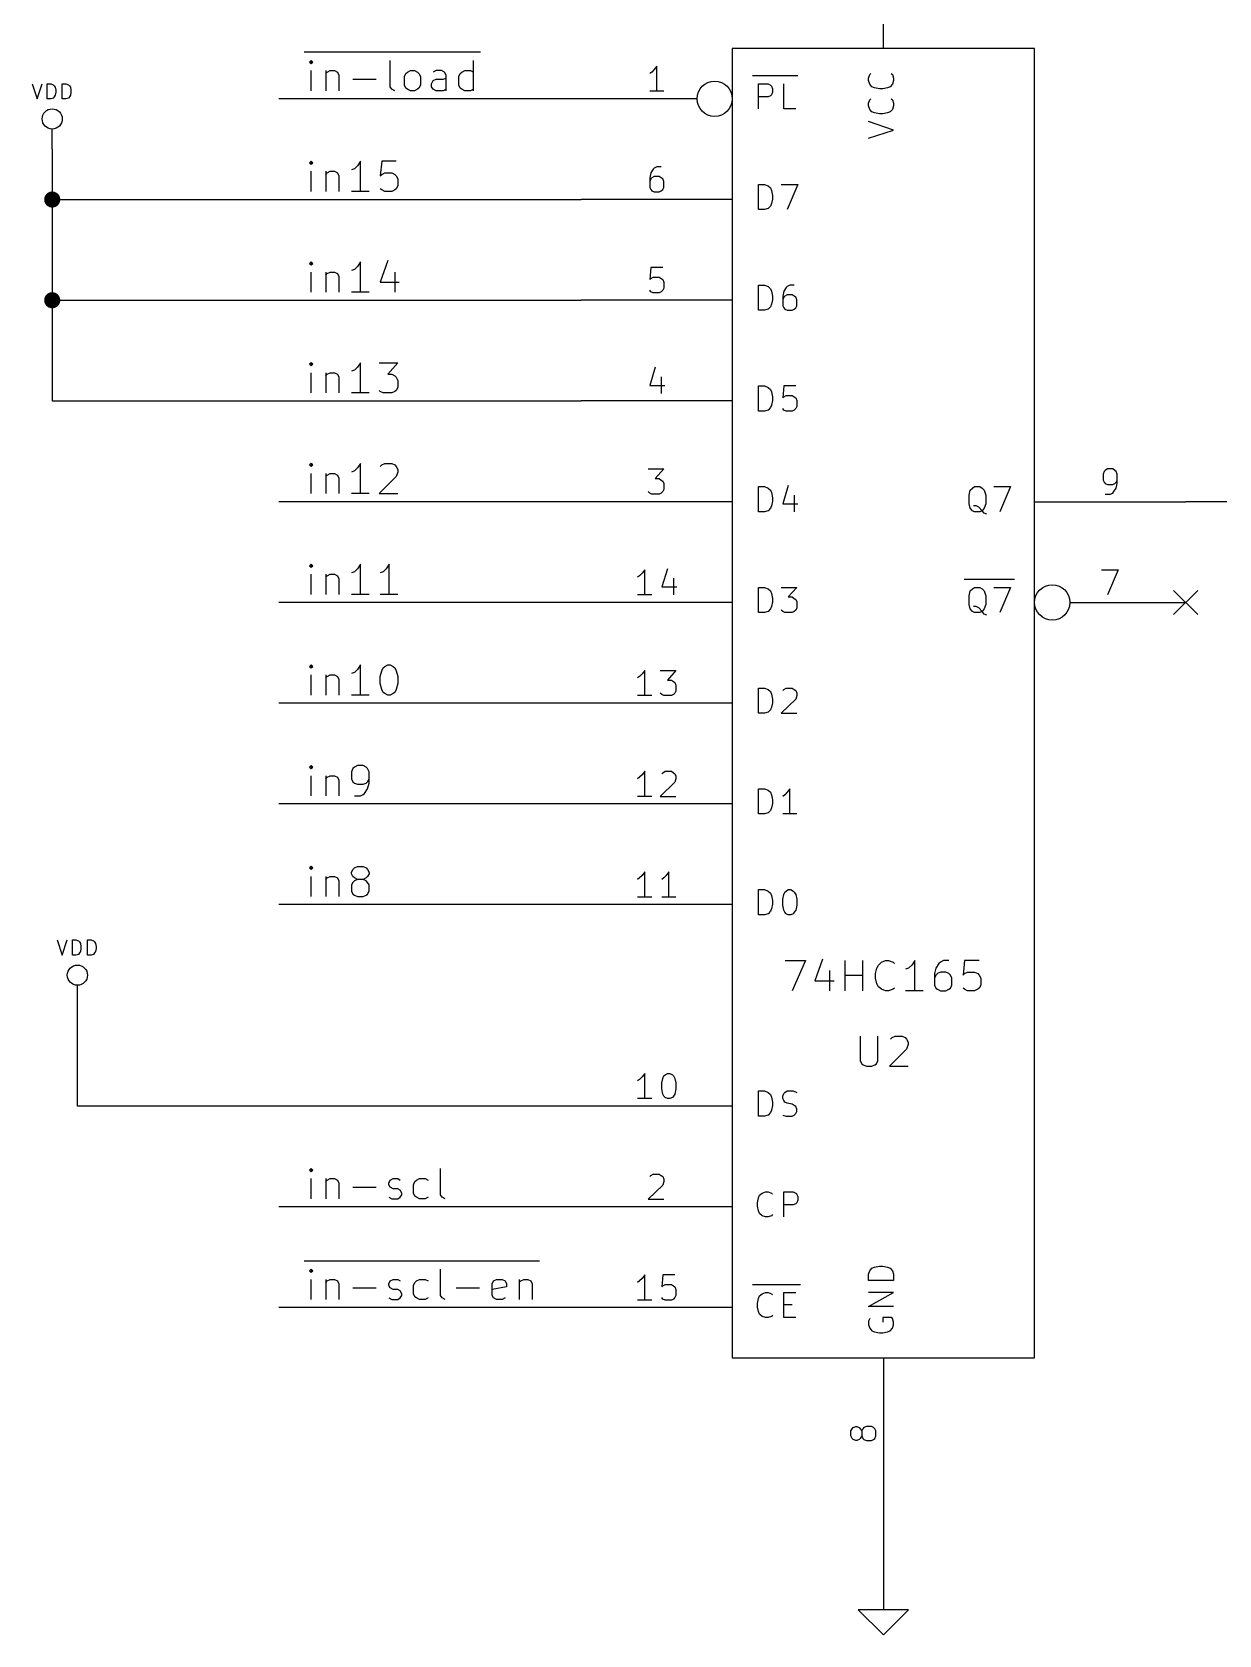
# Model space of a CAD drawing. Extents: x 4000 to 326700, y 4000 to 230000.
# Drawn here: x 161600 to 185159, y 177500 to 209325 of the extents above; entities that cross this region are included whole.
import ezdxf

# ---------------------------------------------------------------- set-up
doc = ezdxf.new("R2010")
doc.units = 0
for name, color, linetype in [('BLACK', 1, 'CONTINUOUS'), ('BLUE', 2, 'CONTINUOUS'), ('CYAN', 4, 'CONTINUOUS'), ('GREEN', 3, 'CONTINUOUS'), ('RED', 5, 'CONTINUOUS')]:
    doc.layers.add(name, color=color, linetype=linetype)

msp = doc.modelspace()

# ---------------------------------------------------------------- linework, layer by layer
at = {"layer": 'BLACK'}
for p, q in [((167000, 208930), (170500, 208930)), ((167140, 208760), (167110, 208730)), ((167110, 208730), (167140, 208700)), ((167170, 208730), (167140, 208760)), ((167140, 208760), (167140, 208700)), ((167140, 208700), (167170, 208730)), ((167140, 208160), (167140, 208560)), ((167430, 208560), (167430, 208160)), ((167430, 208500), (167460, 208530)), ((167460, 208530), (167520, 208560)), ((167520, 208560), (167600, 208560)), ((167600, 208560), (167660, 208530)), ((167660, 208530), (167690, 208470)), ((167690, 208470), (167690, 208160)), ((168710, 208240), (168710, 208760)), ((168990, 208440), (169020, 208500)), ((169020, 208500), (169050, 208530)), ((169050, 208530), (169110, 208560)), ((169110, 208560), (169190, 208560)), ((169190, 208560), (169250, 208530)), ((169250, 208530), (169280, 208500)), ((169280, 208500), (169310, 208440)), ((169620, 208560), (169560, 208530)), ((169730, 208560), (169620, 208560)), ((169790, 208530), (169730, 208560)), ((169820, 208470), (169790, 208530)), ((169820, 208160), (169820, 208470)), ((170070, 208440), (170100, 208500)), ((170100, 208500), (170130, 208530)), ((170130, 208530), (170190, 208560)), ((170190, 208560), (170300, 208560)), ((170300, 208560), (170360, 208530)), ((170360, 208160), (170360, 208760)), ((167970, 208390), (168430, 208390)), ((168740, 208190), (168710, 208240)), ((168800, 208160), (168740, 208190)), ((168990, 208270), (168990, 208440)), ((169020, 208210), (168990, 208270)), ((169050, 208190), (169020, 208210)), ((169110, 208160), (169050, 208190)), ((169190, 208160), (169110, 208160)), ((169250, 208190), (169190, 208160)), ((169280, 208210), (169250, 208190)), ((169310, 208270), (169280, 208210)), ((169310, 208440), (169310, 208270)), ((169530, 208300), (169560, 208360)), ((169530, 208240), (169530, 208300)), ((169560, 208190), (169530, 208240)), ((169560, 208360), (169620, 208390)), ((169620, 208160), (169560, 208190)), ((169620, 208390), (169760, 208390)), ((169760, 208160), (169620, 208160)), ((169760, 208390), (169820, 208410)), ((169820, 208190), (169760, 208160)), ((170070, 208270), (170070, 208440)), ((170100, 208210), (170070, 208270)), ((170130, 208190), (170100, 208210)), ((170190, 208160), (170130, 208190)), ((170300, 208160), (170190, 208160)), ((170360, 208190), (170300, 208160)), ((167140, 206760), (167110, 206730)), ((167110, 206730), (167140, 206700)), ((167170, 206730), (167140, 206760)), ((167140, 206760), (167140, 206700)), ((167140, 206700), (167170, 206730)), ((167140, 206160), (167140, 206560)), ((167430, 206560), (167430, 206160)), ((167460, 206530), (167520, 206560)), ((167520, 206560), (167600, 206560)), ((167600, 206560), (167660, 206530)), ((168000, 206610), (167940, 206590)), ((168060, 206670), (168000, 206610)), ((168120, 206760), (168060, 206670)), ((168120, 206160), (168120, 206760)), ((168540, 206760), (168510, 206470)), ((168830, 206760), (168540, 206760)), ((167430, 206500), (167460, 206530)), ((167660, 206530), (167690, 206470)), ((167690, 206470), (167690, 206160)), ((168510, 206470), (168540, 206500)), ((168540, 206500), (168600, 206530)), ((168600, 206530), (168740, 206530)), ((168740, 206530), (168800, 206500)), ((168800, 206500), (168830, 206470)), ((168830, 206470), (168860, 206410)), ((168860, 206270), (168830, 206210)), ((168860, 206410), (168860, 206270)), ((168290, 206160), (167940, 206160)), ((168540, 206190), (168510, 206210)), ((168600, 206160), (168540, 206190)), ((168740, 206160), (168600, 206160)), ((168800, 206190), (168740, 206160)), ((168830, 206210), (168800, 206190)), ((167140, 204760), (167110, 204730)), ((167110, 204730), (167140, 204700)), ((167170, 204730), (167140, 204760)), ((167140, 204760), (167140, 204700)), ((167140, 204700), (167170, 204730)), ((168060, 204670), (168000, 204610)), ((168120, 204760), (168060, 204670)), ((168120, 204160), (168120, 204760)), ((168660, 204790), (168510, 204360)), ((167140, 204160), (167140, 204560)), ((167430, 204560), (167430, 204160)), ((167430, 204500), (167460, 204530)), ((167460, 204530), (167520, 204560)), ((167520, 204560), (167600, 204560)), ((167600, 204560), (167660, 204530)), ((167660, 204530), (167690, 204470)), ((167690, 204470), (167690, 204160)), ((168000, 204610), (167940, 204590)), ((168510, 204360), (168890, 204360)), ((168800, 204560), (168800, 204160)), ((168290, 204160), (167940, 204160)), ((167140, 202760), (167110, 202730)), ((167110, 202730), (167140, 202700)), ((167170, 202730), (167140, 202760)), ((167140, 202760), (167140, 202700)), ((167140, 202700), (167170, 202730)), ((168120, 202760), (168060, 202670)), ((168120, 202160), (168120, 202760)), ((168490, 202760), (168860, 202760)), ((168860, 202760), (168660, 202530)), ((167140, 202160), (167140, 202560)), ((167430, 202560), (167430, 202160)), ((167430, 202500), (167460, 202530)), ((167460, 202530), (167520, 202560)), ((167520, 202560), (167600, 202560)), ((167600, 202560), (167660, 202530)), ((167660, 202530), (167690, 202470)), ((167690, 202470), (167690, 202160)), ((168000, 202610), (167940, 202590)), ((168060, 202670), (168000, 202610)), ((168660, 202530), (168740, 202530)), ((168740, 202530), (168800, 202500)), ((168800, 202500), (168830, 202470)), ((168830, 202470), (168860, 202410)), ((168860, 202410), (168860, 202270)), ((168290, 202160), (167940, 202160)), ((168510, 202190), (168490, 202210)), ((168570, 202160), (168510, 202190)), ((168740, 202160), (168570, 202160)), ((168800, 202190), (168740, 202160)), ((168830, 202210), (168800, 202190)), ((168860, 202270), (168830, 202210)), ((167140, 200760), (167110, 200730)), ((167110, 200730), (167140, 200700)), ((167170, 200730), (167140, 200760)), ((167140, 200760), (167140, 200700)), ((167140, 200700), (167170, 200730)), ((167140, 200160), (167140, 200560)), ((167430, 200560), (167430, 200160)), ((167430, 200500), (167460, 200530)), ((167460, 200530), (167520, 200560)), ((167520, 200560), (167600, 200560)), ((167600, 200560), (167660, 200530)), ((167660, 200530), (167690, 200470)), ((168000, 200610), (167940, 200590)), ((168060, 200670), (168000, 200610)), ((168120, 200760), (168060, 200670)), ((168120, 200160), (168120, 200760)), ((168830, 200500), (168490, 200160)), ((168510, 200700), (168540, 200730)), ((168540, 200730), (168600, 200760)), ((168600, 200760), (168740, 200760)), ((168740, 200760), (168800, 200730)), ((168800, 200730), (168830, 200700)), ((168830, 200700), (168860, 200640)), ((168860, 200590), (168830, 200500)), ((168860, 200640), (168860, 200590)), ((167690, 200470), (167690, 200160)), ((168290, 200160), (167940, 200160)), ((168490, 200160), (168860, 200160)), ((167140, 198760), (167110, 198730)), ((167110, 198730), (167140, 198700)), ((167170, 198730), (167140, 198760)), ((167140, 198760), (167140, 198700)), ((167140, 198700), (167170, 198730)), ((168000, 198610), (167940, 198590)), ((168060, 198670), (168000, 198610)), ((168120, 198760), (168060, 198670)), ((168120, 198160), (168120, 198760)), ((168570, 198610), (168510, 198590)), ((168630, 198670), (168570, 198610)), ((168690, 198760), (168630, 198670)), ((168690, 198160), (168690, 198760)), ((167140, 198160), (167140, 198560)), ((167430, 198560), (167430, 198160)), ((167430, 198500), (167460, 198530)), ((167460, 198530), (167520, 198560)), ((167520, 198560), (167600, 198560)), ((167600, 198560), (167660, 198530)), ((167660, 198530), (167690, 198470)), ((167690, 198470), (167690, 198160)), ((168290, 198160), (167940, 198160)), ((168860, 198160), (168510, 198160)), ((167140, 196760), (167110, 196730)), ((167110, 196730), (167140, 196700)), ((167170, 196730), (167140, 196760)), ((167140, 196760), (167140, 196700)), ((167140, 196700), (167170, 196730)), ((168120, 196760), (168060, 196670)), ((168120, 196160), (168120, 196760)), ((168540, 196640), (168570, 196700)), ((168570, 196700), (168600, 196730)), ((168600, 196730), (168660, 196760)), ((168660, 196760), (168710, 196760)), ((168710, 196760), (168770, 196730)), ((168770, 196730), (168800, 196700)), ((168800, 196700), (168830, 196640)), ((167140, 196160), (167140, 196560)), ((167430, 196560), (167430, 196160)), ((167430, 196500), (167460, 196530)), ((167460, 196530), (167520, 196560)), ((167520, 196560), (167600, 196560)), ((167600, 196560), (167660, 196530)), ((167660, 196530), (167690, 196470)), ((167690, 196470), (167690, 196160)), ((168000, 196610), (167940, 196590)), ((168060, 196670), (168000, 196610)), ((168510, 196530), (168540, 196640)), ((168510, 196390), (168510, 196530)), ((168540, 196270), (168510, 196390)), ((168830, 196640), (168860, 196530)), ((168860, 196390), (168830, 196270)), ((168860, 196530), (168860, 196390)), ((168290, 196160), (167940, 196160)), ((168570, 196210), (168540, 196270)), ((168600, 196190), (168570, 196210)), ((168660, 196160), (168600, 196190)), ((168710, 196160), (168660, 196160)), ((168770, 196190), (168710, 196160)), ((168800, 196210), (168770, 196190)), ((168830, 196270), (168800, 196210)), ((167140, 194760), (167110, 194730)), ((167110, 194730), (167140, 194700)), ((167170, 194730), (167140, 194760)), ((167140, 194760), (167140, 194700)), ((167140, 194700), (167170, 194730)), ((167140, 194160), (167140, 194560)), ((167430, 194560), (167430, 194160)), ((167430, 194500), (167460, 194530)), ((167460, 194530), (167520, 194560)), ((167520, 194560), (167600, 194560)), ((167600, 194560), (167660, 194530)), ((167660, 194530), (167690, 194470)), ((167690, 194470), (167690, 194160)), ((167970, 194700), (167940, 194640)), ((167940, 194640), (167940, 194500)), ((167940, 194500), (167970, 194440)), ((168000, 194730), (167970, 194700)), ((168060, 194760), (168000, 194730)), ((168170, 194760), (168060, 194760)), ((168230, 194730), (168170, 194760)), ((168260, 194700), (168230, 194730)), ((168290, 194640), (168260, 194700)), ((168260, 194440), (168290, 194500)), ((168290, 194410), (168290, 194640)), ((167970, 194440), (168000, 194410)), ((168000, 194410), (168060, 194390)), ((168000, 194160), (168120, 194160)), ((168060, 194390), (168170, 194390)), ((168120, 194160), (168170, 194190)), ((168170, 194390), (168230, 194410)), ((168170, 194190), (168200, 194210)), ((168200, 194210), (168260, 194300)), ((168230, 194410), (168260, 194440)), ((168260, 194300), (168290, 194410)), ((167140, 192760), (167110, 192730)), ((167110, 192730), (167140, 192700)), ((167170, 192730), (167140, 192760)), ((167140, 192760), (167140, 192700)), ((167140, 192700), (167170, 192730)), ((167140, 192160), (167140, 192560)), ((167430, 192560), (167430, 192160)), ((167460, 192530), (167520, 192560)), ((167520, 192560), (167600, 192560)), ((167600, 192560), (167660, 192530)), ((167940, 192640), (167970, 192700)), ((167940, 192610), (167940, 192640)), ((167970, 192560), (167940, 192610)), ((167970, 192700), (168000, 192730)), ((168000, 192530), (167970, 192560)), ((168000, 192730), (168060, 192760)), ((168060, 192760), (168170, 192760)), ((168170, 192760), (168230, 192730)), ((168230, 192730), (168260, 192700)), ((168260, 192560), (168230, 192530)), ((168260, 192700), (168290, 192640)), ((168290, 192610), (168260, 192560)), ((168290, 192640), (168290, 192610)), ((167430, 192500), (167460, 192530)), ((167660, 192530), (167690, 192470)), ((167690, 192470), (167690, 192160)), ((167970, 192440), (167940, 192390)), ((167940, 192390), (167940, 192270)), ((167940, 192270), (167970, 192210)), ((168000, 192470), (167970, 192440)), ((168060, 192500), (168000, 192530)), ((168060, 192500), (168000, 192470)), ((168170, 192500), (168060, 192500)), ((168230, 192530), (168170, 192500)), ((168230, 192470), (168170, 192500)), ((168260, 192440), (168230, 192470)), ((168290, 192390), (168260, 192440)), ((168260, 192210), (168290, 192270)), ((168290, 192270), (168290, 192390)), ((167970, 192210), (168000, 192190)), ((168000, 192190), (168060, 192160)), ((168060, 192160), (168170, 192160)), ((168170, 192160), (168230, 192190)), ((168230, 192190), (168260, 192210)), ((167140, 186760), (167110, 186730)), ((167110, 186730), (167140, 186700)), ((167170, 186730), (167140, 186760)), ((167140, 186760), (167140, 186700)), ((167140, 186700), (167170, 186730)), ((167140, 186160), (167140, 186560)), ((167430, 186560), (167430, 186160)), ((167430, 186500), (167460, 186530)), ((167460, 186530), (167520, 186560)), ((167520, 186560), (167600, 186560)), ((167600, 186560), (167660, 186530)), ((167660, 186530), (167690, 186470)), ((168680, 186470), (168710, 186530)), ((168710, 186530), (168770, 186560)), ((168770, 186560), (168860, 186560)), ((168860, 186560), (168910, 186530)), ((169170, 186440), (169200, 186500)), ((169200, 186500), (169230, 186530)), ((169230, 186530), (169290, 186560)), ((169290, 186560), (169400, 186560)), ((169400, 186560), (169460, 186530)), ((169710, 186240), (169710, 186760)), ((167690, 186470), (167690, 186160)), ((167970, 186390), (168430, 186390)), ((168680, 186440), (168680, 186470)), ((168710, 186390), (168680, 186440)), ((168680, 186190), (168740, 186160)), ((168770, 186360), (168710, 186390)), ((168860, 186360), (168770, 186360)), ((168910, 186330), (168860, 186360)), ((168860, 186160), (168910, 186190)), ((168940, 186270), (168910, 186330)), ((168910, 186190), (168940, 186240)), ((168940, 186240), (168940, 186270)), ((169170, 186270), (169170, 186440)), ((169200, 186210), (169170, 186270)), ((169230, 186190), (169200, 186210)), ((169290, 186160), (169230, 186190)), ((169460, 186190), (169400, 186160)), ((169740, 186190), (169710, 186240)), ((169800, 186160), (169740, 186190)), ((168740, 186160), (168860, 186160)), ((169400, 186160), (169290, 186160)), ((167000, 184930), (171670, 184930)), ((167140, 184760), (167110, 184730)), ((167110, 184730), (167140, 184700)), ((167170, 184730), (167140, 184760)), ((167140, 184760), (167140, 184700)), ((167140, 184700), (167170, 184730)), ((169710, 184240), (169710, 184760)), ((167140, 184160), (167140, 184560)), ((167430, 184560), (167430, 184160)), ((167430, 184500), (167460, 184530)), ((167460, 184530), (167520, 184560)), ((167520, 184560), (167600, 184560)), ((167600, 184560), (167660, 184530)), ((167660, 184530), (167690, 184470)), ((167690, 184470), (167690, 184160)), ((167970, 184390), (168430, 184390)), ((168680, 184470), (168710, 184530)), ((168680, 184440), (168680, 184470)), ((168710, 184390), (168680, 184440)), ((168710, 184530), (168770, 184560)), ((168770, 184360), (168710, 184390)), ((168770, 184560), (168860, 184560)), ((168860, 184360), (168770, 184360)), ((168860, 184560), (168910, 184530)), ((168910, 184330), (168860, 184360)), ((168940, 184270), (168910, 184330)), ((168940, 184240), (168940, 184270)), ((169170, 184440), (169200, 184500)), ((169170, 184270), (169170, 184440)), ((169200, 184210), (169170, 184270)), ((169200, 184500), (169230, 184530)), ((169230, 184530), (169290, 184560)), ((169290, 184560), (169400, 184560)), ((169400, 184560), (169460, 184530)), ((170020, 184390), (170480, 184390)), ((170730, 184470), (170760, 184530)), ((170730, 184240), (170730, 184470)), ((171020, 184410), (170730, 184360)), ((170760, 184530), (170820, 184560)), ((170820, 184560), (170930, 184560)), ((170930, 184560), (170990, 184530)), ((170990, 184530), (171020, 184470)), ((171020, 184470), (171020, 184410)), ((171270, 184560), (171270, 184160)), ((171270, 184500), (171300, 184530)), ((171300, 184530), (171360, 184560)), ((171360, 184560), (171440, 184560)), ((171440, 184560), (171500, 184530)), ((171500, 184530), (171530, 184470)), ((171530, 184470), (171530, 184160)), ((168680, 184190), (168740, 184160)), ((168740, 184160), (168860, 184160)), ((168860, 184160), (168910, 184190)), ((168910, 184190), (168940, 184240)), ((169230, 184190), (169200, 184210)), ((169290, 184160), (169230, 184190)), ((169400, 184160), (169290, 184160)), ((169460, 184190), (169400, 184160)), ((169740, 184190), (169710, 184240)), ((169800, 184160), (169740, 184190)), ((170760, 184190), (170730, 184240)), ((170820, 184160), (170760, 184190)), ((170930, 184160), (170820, 184160)), ((170990, 184190), (170930, 184160))]:
    msp.add_line(p, q, dxfattribs=at)
at = {"layer": 'BLUE'}
for p, q in [((184260, 198240), (184740, 197760)), ((184740, 198240), (184260, 197760))]:
    msp.add_line(p, q, dxfattribs=at)
at = {"layer": 'CYAN'}
for p, q in [((175900, 208460), (176800, 208460)), ((178200, 208410), (178230, 208480)), ((178230, 208480), (178250, 208500)), ((178650, 208500), (178680, 208480)), ((178680, 208480), (178700, 208410)), ((161600, 208300), (161700, 208000)), ((161700, 208000), (161800, 208300)), ((161900, 208000), (161900, 208300)), ((161900, 208300), (161970, 208300)), ((161970, 208300), (162020, 208280)), ((162020, 208280), (162040, 208260)), ((162040, 208260), (162060, 208230)), ((162060, 208230), (162070, 208170)), ((162070, 208170), (162070, 208130)), ((162200, 208000), (162200, 208300)), ((162200, 208300), (162270, 208300)), ((162270, 208300), (162320, 208280)), ((162320, 208280), (162340, 208260)), ((162340, 208260), (162360, 208230)), ((162360, 208230), (162370, 208170)), ((162370, 208170), (162370, 208130)), ((176020, 207800), (176020, 208300)), ((176020, 208300), (176210, 208300)), ((176210, 208300), (176260, 208270)), ((176260, 208270), (176280, 208250)), ((176280, 208250), (176300, 208200)), ((176300, 208200), (176300, 208130)), ((176520, 207800), (176520, 208300)), ((178200, 208360), (178200, 208410)), ((178230, 208290), (178200, 208360)), ((178270, 208240), (178230, 208290)), ((178320, 208220), (178270, 208240)), ((178420, 208200), (178320, 208220)), ((178490, 208200), (178420, 208200)), ((178580, 208220), (178490, 208200)), ((178630, 208240), (178580, 208220)), ((178680, 208290), (178630, 208240)), ((178700, 208360), (178680, 208290)), ((178700, 208410), (178700, 208360)), ((161970, 208000), (161900, 208000)), ((162020, 208010), (161970, 208000)), ((162040, 208040), (162020, 208010)), ((162060, 208070), (162040, 208040)), ((162070, 208130), (162060, 208070)), ((162270, 208000), (162200, 208000)), ((162320, 208010), (162270, 208000)), ((162340, 208040), (162320, 208010)), ((162360, 208070), (162340, 208040)), ((162370, 208130), (162360, 208070)), ((176210, 208040), (176020, 208040)), ((176260, 208060), (176210, 208040)), ((176280, 208080), (176260, 208060)), ((176300, 208130), (176280, 208080)), ((178200, 207910), (178230, 207980)), ((178200, 207860), (178200, 207910)), ((178230, 207790), (178200, 207860)), ((178230, 207980), (178250, 208000)), ((178650, 208000), (178680, 207980)), ((178680, 207980), (178700, 207910)), ((178700, 207860), (178680, 207790)), ((178700, 207910), (178700, 207860)), ((176760, 207800), (176520, 207800)), ((178700, 207380), (178200, 207550)), ((178270, 207740), (178230, 207790)), ((178320, 207720), (178270, 207740)), ((178420, 207700), (178320, 207720)), ((178490, 207700), (178420, 207700)), ((178580, 207720), (178490, 207700)), ((178630, 207740), (178580, 207720)), ((178680, 207790), (178630, 207740)), ((178200, 207220), (178700, 207380)), ((176020, 205800), (176020, 206300)), ((176020, 206300), (176140, 206300)), ((176140, 206300), (176210, 206270)), ((176210, 206270), (176260, 206230)), ((176260, 206230), (176280, 206180)), ((176470, 206300), (176800, 206300)), ((176800, 206300), (176590, 205800)), ((176280, 205920), (176260, 205870)), ((176280, 206180), (176300, 206080)), ((176300, 206010), (176280, 205920)), ((176300, 206080), (176300, 206010)), ((176140, 205800), (176020, 205800)), ((176210, 205820), (176140, 205800)), ((176260, 205870), (176210, 205820)), ((176020, 203800), (176020, 204300)), ((176020, 204300), (176140, 204300)), ((176140, 204300), (176210, 204270)), ((176210, 204270), (176260, 204230)), ((176260, 204230), (176280, 204180)), ((176280, 204180), (176300, 204080)), ((176300, 204010), (176280, 203920)), ((176300, 204080), (176300, 204010)), ((176520, 204180), (176500, 204080)), ((176500, 204080), (176500, 203890)), ((176520, 204060), (176500, 204010)), ((176570, 204250), (176520, 204180)), ((176540, 204080), (176520, 204060)), ((176590, 204110), (176540, 204080)), ((176590, 204270), (176570, 204250)), ((176640, 204300), (176590, 204270)), ((176690, 204110), (176590, 204110)), ((176730, 204300), (176640, 204300)), ((176730, 204080), (176690, 204110)), ((176760, 204060), (176730, 204080)), ((176780, 204010), (176760, 204060)), ((176780, 203890), (176780, 204010)), ((176140, 203800), (176020, 203800)), ((176210, 203820), (176140, 203800)), ((176260, 203870), (176210, 203820)), ((176280, 203920), (176260, 203870)), ((176500, 203890), (176520, 203850)), ((176520, 203850), (176540, 203820)), ((176540, 203820), (176590, 203800)), ((176590, 203800), (176690, 203800)), ((176690, 203800), (176730, 203820)), ((176730, 203820), (176760, 203850)), ((176760, 203850), (176780, 203890)), ((176020, 201800), (176020, 202300)), ((176020, 202300), (176140, 202300)), ((176140, 202300), (176210, 202270)), ((176210, 202270), (176260, 202230)), ((176260, 202230), (176280, 202180)), ((176280, 202180), (176300, 202080)), ((176520, 202300), (176500, 202060)), ((176760, 202300), (176520, 202300)), ((176520, 202080), (176570, 202110)), ((176570, 202110), (176690, 202110)), ((176690, 202110), (176730, 202080)), ((176140, 201800), (176020, 201800)), ((176210, 201820), (176140, 201800)), ((176260, 201870), (176210, 201820)), ((176280, 201920), (176260, 201870)), ((176300, 202010), (176280, 201920)), ((176300, 202080), (176300, 202010)), ((176500, 202060), (176520, 202080)), ((176520, 201820), (176500, 201850)), ((176570, 201800), (176520, 201820)), ((176690, 201800), (176570, 201800)), ((176730, 201820), (176690, 201800)), ((176730, 202080), (176760, 202060)), ((176760, 201850), (176730, 201820)), ((176760, 202060), (176780, 202010)), ((176780, 201890), (176760, 201850)), ((176780, 202010), (176780, 201890)), ((176020, 199800), (176020, 200300)), ((176020, 200300), (176140, 200300)), ((176140, 200300), (176210, 200270)), ((176210, 200270), (176260, 200230)), ((176260, 200230), (176280, 200180)), ((176280, 200180), (176300, 200080)), ((176610, 200320), (176500, 199960)), ((180200, 200130), (180220, 200230)), ((180220, 200230), (180270, 200270)), ((180270, 200270), (180310, 200300)), ((180310, 200300), (180410, 200300)), ((180410, 200300), (180460, 200270)), ((180460, 200270), (180500, 200230)), ((180500, 200230), (180530, 200130)), ((180690, 200300), (181020, 200300)), ((181020, 200300), (180810, 199800)), ((176260, 199870), (176210, 199820)), ((176280, 199920), (176260, 199870)), ((176300, 200010), (176280, 199920)), ((176300, 200080), (176300, 200010)), ((176500, 199960), (176800, 199960)), ((176730, 200130), (176730, 199800)), ((180200, 199960), (180200, 200130)), ((180220, 199870), (180200, 199960)), ((180270, 199820), (180220, 199870)), ((180340, 199920), (180290, 199920)), ((180390, 199890), (180340, 199920)), ((180460, 199820), (180390, 199890)), ((180500, 199870), (180460, 199820)), ((180530, 199960), (180500, 199870)), ((180530, 200130), (180530, 199960)), ((176140, 199800), (176020, 199800)), ((176210, 199820), (176140, 199800)), ((180310, 199800), (180270, 199820)), ((180410, 199800), (180310, 199800)), ((180460, 199820), (180410, 199800)), ((180500, 199770), (180460, 199820)), ((180550, 199750), (180500, 199770)), ((176020, 197800), (176020, 198300)), ((176020, 198300), (176140, 198300)), ((176140, 198300), (176210, 198270)), ((176210, 198270), (176260, 198230)), ((176470, 198300), (176780, 198300)), ((176780, 198300), (176610, 198110)), ((180100, 198460), (181100, 198460)), ((180220, 198230), (180270, 198270)), ((180270, 198270), (180310, 198300)), ((180310, 198300), (180410, 198300)), ((180410, 198300), (180460, 198270)), ((180460, 198270), (180500, 198230)), ((180690, 198300), (181020, 198300)), ((181020, 198300), (180810, 197800)), ((176260, 198230), (176280, 198180)), ((176280, 198180), (176300, 198080)), ((176300, 198010), (176280, 197920)), ((176300, 198080), (176300, 198010)), ((176610, 198110), (176690, 198110)), ((176690, 198110), (176730, 198080)), ((176730, 198080), (176760, 198060)), ((176760, 198060), (176780, 198010)), ((176780, 198010), (176780, 197890)), ((180200, 198130), (180220, 198230)), ((180200, 197960), (180200, 198130)), ((180220, 197870), (180200, 197960)), ((180500, 198230), (180530, 198130)), ((180530, 197960), (180500, 197870)), ((180530, 198130), (180530, 197960)), ((176140, 197800), (176020, 197800)), ((176210, 197820), (176140, 197800)), ((176260, 197870), (176210, 197820)), ((176280, 197920), (176260, 197870)), ((176500, 197820), (176470, 197850)), ((176540, 197800), (176500, 197820)), ((176690, 197800), (176540, 197800)), ((176730, 197820), (176690, 197800)), ((176760, 197850), (176730, 197820)), ((176780, 197890), (176760, 197850)), ((180270, 197820), (180220, 197870)), ((180310, 197800), (180270, 197820)), ((180340, 197920), (180290, 197920)), ((180410, 197800), (180310, 197800)), ((180390, 197890), (180340, 197920)), ((180460, 197820), (180390, 197890)), ((180460, 197820), (180410, 197800)), ((180500, 197870), (180460, 197820)), ((180500, 197770), (180460, 197820)), ((180550, 197750), (180500, 197770)), ((176020, 195800), (176020, 196300)), ((176020, 196300), (176140, 196300)), ((176140, 196300), (176210, 196270)), ((176210, 196270), (176260, 196230)), ((176260, 196230), (176280, 196180)), ((176280, 196180), (176300, 196080)), ((176300, 196080), (176300, 196010)), ((176760, 196080), (176470, 195800)), ((176500, 196250), (176520, 196270)), ((176520, 196270), (176570, 196300)), ((176570, 196300), (176690, 196300)), ((176690, 196300), (176730, 196270)), ((176730, 196270), (176760, 196250)), ((176760, 196250), (176780, 196200)), ((176780, 196150), (176760, 196080)), ((176780, 196200), (176780, 196150)), ((176140, 195800), (176020, 195800)), ((176210, 195820), (176140, 195800)), ((176260, 195870), (176210, 195820)), ((176280, 195920), (176260, 195870)), ((176300, 196010), (176280, 195920)), ((176470, 195800), (176780, 195800)), ((176020, 193800), (176020, 194300)), ((176020, 194300), (176140, 194300)), ((176140, 194300), (176210, 194270)), ((176210, 194270), (176260, 194230)), ((176260, 194230), (176280, 194180)), ((176280, 194180), (176300, 194080)), ((176540, 194180), (176500, 194150)), ((176590, 194230), (176540, 194180)), ((176640, 194300), (176590, 194230)), ((176640, 193800), (176640, 194300)), ((176210, 193820), (176140, 193800)), ((176260, 193870), (176210, 193820)), ((176280, 193920), (176260, 193870)), ((176300, 194010), (176280, 193920)), ((176300, 194080), (176300, 194010)), ((176140, 193800), (176020, 193800)), ((176780, 193800), (176500, 193800)), ((176020, 191800), (176020, 192300)), ((176020, 192300), (176140, 192300)), ((176140, 192300), (176210, 192270)), ((176210, 192270), (176260, 192230)), ((176260, 192230), (176280, 192180)), ((176520, 192200), (176540, 192250)), ((176540, 192250), (176570, 192270)), ((176570, 192270), (176610, 192300)), ((176610, 192300), (176660, 192300)), ((176660, 192300), (176710, 192270)), ((176710, 192270), (176730, 192250)), ((176730, 192250), (176760, 192200)), ((176280, 191920), (176260, 191870)), ((176280, 192180), (176300, 192080)), ((176300, 192010), (176280, 191920)), ((176300, 192080), (176300, 192010)), ((176500, 192110), (176520, 192200)), ((176500, 191990), (176500, 192110)), ((176520, 191890), (176500, 191990)), ((176760, 192200), (176780, 192110)), ((176780, 191990), (176760, 191890)), ((176780, 192110), (176780, 191990)), ((176140, 191800), (176020, 191800)), ((176210, 191820), (176140, 191800)), ((176260, 191870), (176210, 191820)), ((176540, 191850), (176520, 191890)), ((176570, 191820), (176540, 191850)), ((176610, 191800), (176570, 191820)), ((176660, 191800), (176610, 191800)), ((176710, 191820), (176660, 191800)), ((176730, 191850), (176710, 191820)), ((176760, 191890), (176730, 191850)), ((162100, 191300), (162200, 191000)), ((162200, 191000), (162300, 191300)), ((162400, 191000), (162400, 191300)), ((162400, 191300), (162470, 191300)), ((162470, 191300), (162520, 191280)), ((162520, 191280), (162540, 191260)), ((162700, 191000), (162700, 191300)), ((162700, 191300), (162770, 191300)), ((162770, 191300), (162820, 191280)), ((162820, 191280), (162840, 191260)), ((162470, 191000), (162400, 191000)), ((162520, 191010), (162470, 191000)), ((162540, 191040), (162520, 191010)), ((162540, 191260), (162560, 191230)), ((162560, 191070), (162540, 191040)), ((162560, 191230), (162570, 191170)), ((162570, 191130), (162560, 191070)), ((162570, 191170), (162570, 191130)), ((162770, 191000), (162700, 191000)), ((162820, 191010), (162770, 191000)), ((162840, 191040), (162820, 191010)), ((162840, 191260), (162860, 191230)), ((162860, 191070), (162840, 191040)), ((162860, 191230), (162870, 191170)), ((162870, 191130), (162860, 191070)), ((162870, 191170), (162870, 191130)), ((176550, 190890), (176950, 190890)), ((176950, 190890), (176690, 190290)), ((177290, 190920), (177140, 190490)), ((177430, 190690), (177430, 190290)), ((177740, 190290), (177740, 190890)), ((178090, 190290), (178090, 190890)), ((178340, 190630), (178370, 190740)), ((178370, 190740), (178400, 190800)), ((178400, 190800), (178460, 190860)), ((178460, 190860), (178540, 190890)), ((178540, 190890), (178600, 190890)), ((178600, 190890), (178690, 190860)), ((178690, 190860), (178720, 190830)), ((179000, 190740), (178940, 190720)), ((179060, 190800), (179000, 190740)), ((179120, 190890), (179060, 190800)), ((179120, 190290), (179120, 190890)), ((179540, 190740), (179510, 190630)), ((179600, 190830), (179540, 190740)), ((179630, 190660), (179570, 190630)), ((179630, 190860), (179600, 190830)), ((179690, 190890), (179630, 190860)), ((179740, 190660), (179630, 190660)), ((179800, 190890), (179690, 190890)), ((179800, 190630), (179740, 190660)), ((180110, 190890), (180080, 190600)), ((180400, 190890), (180110, 190890)), ((180110, 190630), (180170, 190660)), ((180170, 190660), (180310, 190660)), ((180310, 190660), (180370, 190630)), ((177140, 190490), (177520, 190490)), ((177740, 190600), (178090, 190600)), ((178340, 190540), (178340, 190630)), ((178370, 190430), (178340, 190540)), ((178400, 190370), (178370, 190430)), ((178460, 190320), (178400, 190370)), ((178540, 190290), (178460, 190320)), ((178690, 190320), (178600, 190290)), ((178720, 190340), (178690, 190320)), ((179510, 190630), (179510, 190400)), ((179540, 190600), (179510, 190540)), ((179510, 190400), (179540, 190340)), ((179570, 190630), (179540, 190600)), ((179540, 190340), (179570, 190320)), ((179570, 190320), (179630, 190290)), ((179740, 190290), (179800, 190320)), ((179830, 190600), (179800, 190630)), ((179800, 190320), (179830, 190340)), ((179860, 190540), (179830, 190600)), ((179830, 190340), (179860, 190400)), ((179860, 190400), (179860, 190540)), ((180080, 190600), (180110, 190630)), ((180110, 190320), (180080, 190340)), ((180170, 190290), (180110, 190320)), ((180370, 190320), (180310, 190290)), ((180370, 190630), (180400, 190600)), ((180400, 190340), (180370, 190320)), ((180400, 190600), (180430, 190540)), ((180430, 190400), (180400, 190340)), ((180430, 190540), (180430, 190400)), ((178600, 190290), (178540, 190290)), ((179290, 190290), (178940, 190290)), ((179630, 190290), (179740, 190290)), ((180310, 190290), (180170, 190290)), ((178040, 189390), (178040, 188900)), ((178390, 188900), (178390, 189390)), ((178640, 189330), (178670, 189360)), ((178670, 189360), (178730, 189390)), ((178730, 189390), (178870, 189390)), ((178870, 189390), (178930, 189360)), ((178930, 189360), (178960, 189330)), ((178960, 189130), (178620, 188790)), ((178960, 189330), (178990, 189270)), ((178990, 189220), (178960, 189130)), ((178990, 189270), (178990, 189220)), ((178040, 188900), (178070, 188840)), ((178070, 188840), (178100, 188820)), ((178100, 188820), (178160, 188790)), ((178160, 188790), (178270, 188790)), ((178270, 188790), (178330, 188820)), ((178330, 188820), (178360, 188840)), ((178360, 188840), (178390, 188900)), ((178620, 188790), (178990, 188790)), ((176020, 187800), (176020, 188300)), ((176020, 188300), (176140, 188300)), ((176140, 188300), (176210, 188270)), ((176210, 188270), (176260, 188230)), ((176260, 188230), (176280, 188180)), ((176280, 188180), (176300, 188080)), ((176500, 188200), (176520, 188250)), ((176500, 188150), (176500, 188200)), ((176520, 188110), (176500, 188150)), ((176520, 188250), (176540, 188270)), ((176540, 188080), (176520, 188110)), ((176540, 188270), (176590, 188300)), ((176590, 188300), (176710, 188300)), ((176710, 188300), (176780, 188270)), ((176140, 187800), (176020, 187800)), ((176210, 187820), (176140, 187800)), ((176260, 187870), (176210, 187820)), ((176280, 187920), (176260, 187870)), ((176300, 188010), (176280, 187920)), ((176300, 188080), (176300, 188010)), ((176500, 187820), (176570, 187800)), ((176590, 188060), (176540, 188080)), ((176570, 187800), (176690, 187800)), ((176690, 188040), (176590, 188060)), ((176730, 188010), (176690, 188040)), ((176690, 187800), (176730, 187820)), ((176760, 187990), (176730, 188010)), ((176730, 187820), (176760, 187850)), ((176780, 187940), (176760, 187990)), ((176760, 187850), (176780, 187890)), ((176780, 187890), (176780, 187940)), ((176000, 186080), (176020, 186180)), ((176020, 186180), (176040, 186230)), ((176040, 186230), (176090, 186270)), ((176090, 186270), (176160, 186300)), ((176160, 186300), (176210, 186300)), ((176210, 186300), (176280, 186270)), ((176280, 186270), (176300, 186250)), ((176520, 185800), (176520, 186300)), ((176520, 186300), (176710, 186300)), ((176710, 186300), (176760, 186270)), ((176760, 186270), (176780, 186250)), ((176780, 186250), (176800, 186200)), ((176800, 186200), (176800, 186130)), ((176000, 186010), (176000, 186080)), ((176020, 185920), (176000, 186010)), ((176040, 185870), (176020, 185920)), ((176090, 185820), (176040, 185870)), ((176710, 186040), (176520, 186040)), ((176760, 186060), (176710, 186040)), ((176780, 186080), (176760, 186060)), ((176800, 186130), (176780, 186080)), ((176160, 185800), (176090, 185820)), ((176210, 185800), (176160, 185800)), ((176280, 185820), (176210, 185800)), ((176300, 185850), (176280, 185820)), ((178200, 184660), (178230, 184730)), ((178200, 184540), (178200, 184660)), ((178230, 184730), (178270, 184780)), ((178270, 184780), (178320, 184800)), ((178320, 184800), (178420, 184820)), ((178420, 184820), (178490, 184820)), ((178490, 184820), (178580, 184800)), ((178580, 184800), (178630, 184780)), ((178630, 184780), (178680, 184730)), ((178680, 184730), (178700, 184660)), ((178700, 184660), (178700, 184540)), ((175900, 184460), (176850, 184460)), ((176040, 184230), (176090, 184270)), ((176090, 184270), (176160, 184300)), ((176160, 184300), (176210, 184300)), ((176210, 184300), (176280, 184270)), ((176280, 184270), (176300, 184250)), ((176520, 183800), (176520, 184300)), ((176520, 184300), (176760, 184300)), ((178700, 184540), (178200, 184540)), ((178200, 184020), (178700, 184300)), ((178700, 184300), (178200, 184300)), ((176000, 184080), (176020, 184180)), ((176000, 184010), (176000, 184080)), ((176020, 183920), (176000, 184010)), ((176020, 184180), (176040, 184230)), ((176520, 184060), (176690, 184060)), ((178700, 184020), (178200, 184020)), ((176040, 183870), (176020, 183920)), ((176090, 183820), (176040, 183870)), ((176160, 183800), (176090, 183820)), ((176210, 183800), (176160, 183800)), ((176280, 183820), (176210, 183800)), ((176300, 183850), (176280, 183820)), ((176760, 183800), (176520, 183800)), ((178230, 183780), (178200, 183730)), ((178200, 183730), (178200, 183660)), ((178200, 183660), (178230, 183590)), ((178650, 183800), (178490, 183800)), ((178490, 183800), (178490, 183710)), ((178680, 183780), (178650, 183800)), ((178700, 183710), (178680, 183780)), ((178680, 183590), (178700, 183660)), ((178700, 183660), (178700, 183710)), ((178230, 183590), (178270, 183540)), ((178270, 183540), (178320, 183520)), ((178320, 183520), (178420, 183500)), ((178420, 183500), (178490, 183500)), ((178490, 183500), (178580, 183520)), ((178580, 183520), (178630, 183540)), ((178630, 183540), (178680, 183590))]:
    msp.add_line(p, q, dxfattribs=at)
at = {"layer": 'GREEN'}
for p, q in [((172500, 208000), (166500, 208000)), ((162000, 207000), (162000, 202000)), ((162000, 206000), (172500, 206000)), ((162000, 204000), (172500, 204000)), ((162000, 202000), (172500, 202000)), ((172500, 200000), (166500, 200000)), ((194500, 200000), (184500, 200000)), ((172500, 198000), (166500, 198000)), ((172500, 196000), (166500, 196000)), ((172500, 194000), (166500, 194000)), ((172500, 192000), (166500, 192000)), ((162500, 188000), (162500, 190000)), ((172500, 188000), (162500, 188000)), ((172500, 186000), (166500, 186000)), ((172500, 184000), (166500, 184000)), ((178500, 180000), (178500, 178000))]:
    msp.add_line(p, q, dxfattribs=at)
at = {"layer": 'GREEN', "const_width": 160}
for points in [[(161920, 206000, 1), (162080, 206000, 1)], [(161920, 204000, 1), (162080, 204000, 1)]]:
    msp.add_lwpolyline(points, format="xyb", close=True, dxfattribs=at)
at = {"layer": 'RED'}
for p, q in [((178500, 209000), (178500, 212000)), ((175500, 209000), (175500, 183000)), ((181500, 209000), (175500, 209000)), ((181500, 183000), (181500, 209000)), ((173900, 208530), (173860, 208500)), ((173950, 208580), (173900, 208530)), ((174000, 208650), (173950, 208580)), ((174000, 208150), (174000, 208650)), ((174140, 208150), (173860, 208150)), ((174800, 208000), (172500, 208000)), ((162000, 207000), (162000, 207400)), ((173930, 206600), (173880, 206530)), ((173950, 206620), (173930, 206600)), ((174000, 206650), (173950, 206620)), ((174090, 206650), (174000, 206650)), ((173880, 206530), (173860, 206430)), ((173860, 206430), (173860, 206240)), ((173880, 206410), (173860, 206360)), ((173860, 206240), (173880, 206200)), ((173900, 206430), (173880, 206410)), ((173950, 206460), (173900, 206430)), ((174050, 206460), (173950, 206460)), ((174090, 206430), (174050, 206460)), ((174120, 206410), (174090, 206430)), ((174140, 206360), (174120, 206410)), ((174120, 206200), (174140, 206240)), ((174140, 206240), (174140, 206360)), ((175500, 206000), (172500, 206000)), ((173880, 206200), (173900, 206170)), ((173900, 206170), (173950, 206150)), ((173950, 206150), (174050, 206150)), ((174050, 206150), (174090, 206170)), ((174090, 206170), (174120, 206200)), ((173880, 204650), (173860, 204410)), ((174120, 204650), (173880, 204650)), ((173860, 204410), (173880, 204430)), ((173880, 204430), (173930, 204460)), ((173930, 204460), (174050, 204460)), ((174050, 204460), (174090, 204430)), ((174090, 204430), (174120, 204410)), ((174120, 204410), (174140, 204360)), ((174140, 204360), (174140, 204240)), ((175500, 204000), (172500, 204000)), ((173880, 204170), (173860, 204200)), ((173930, 204150), (173880, 204170)), ((174050, 204150), (173930, 204150)), ((174090, 204170), (174050, 204150)), ((174120, 204200), (174090, 204170)), ((174140, 204240), (174120, 204200)), ((173970, 202670), (173860, 202310)), ((174090, 202480), (174090, 202150)), ((173860, 202310), (174160, 202310)), ((175500, 202000), (172500, 202000)), ((173830, 200650), (174140, 200650)), ((174140, 200650), (173970, 200460)), ((182880, 200600), (182860, 200550)), ((182860, 200550), (182860, 200430)), ((182900, 200620), (182880, 200600)), ((182950, 200650), (182900, 200620)), ((183050, 200650), (182950, 200650)), ((183090, 200620), (183050, 200650)), ((183120, 200600), (183090, 200620)), ((183140, 200550), (183120, 200600)), ((183140, 200360), (183140, 200550)), ((173860, 200170), (173830, 200200)), ((173970, 200460), (174050, 200460)), ((174050, 200460), (174090, 200430)), ((174090, 200430), (174120, 200410)), ((174120, 200200), (174090, 200170)), ((174120, 200410), (174140, 200360)), ((174140, 200240), (174120, 200200)), ((174140, 200360), (174140, 200240)), ((182860, 200430), (182880, 200390)), ((182880, 200390), (182900, 200360)), ((182900, 200360), (182950, 200340)), ((182950, 200340), (183050, 200340)), ((183050, 200340), (183090, 200360)), ((183050, 200170), (183070, 200200)), ((183070, 200200), (183120, 200270)), ((183090, 200360), (183120, 200390)), ((183120, 200390), (183140, 200430)), ((183120, 200270), (183140, 200360)), ((175500, 200000), (172500, 200000)), ((173900, 200150), (173860, 200170)), ((174050, 200150), (173900, 200150)), ((174090, 200170), (174050, 200150)), ((181500, 200000), (184500, 200000)), ((182900, 200150), (183000, 200150)), ((183000, 200150), (183050, 200170)), ((173760, 198650), (173710, 198580)), ((173760, 198150), (173760, 198650)), ((174210, 198670), (174100, 198310)), ((182830, 198650), (183160, 198650)), ((183160, 198650), (182950, 198150)), ((173660, 198530), (173620, 198500)), ((173710, 198580), (173660, 198530)), ((174100, 198310), (174400, 198310)), ((174330, 198480), (174330, 198150)), ((175500, 198000), (172500, 198000)), ((173900, 198150), (173620, 198150)), ((182200, 198000), (184500, 198000)), ((173660, 196530), (173620, 196500)), ((173710, 196580), (173660, 196530)), ((173760, 196650), (173710, 196580)), ((173760, 196150), (173760, 196650)), ((174070, 196650), (174380, 196650)), ((174380, 196650), (174210, 196460)), ((174210, 196460), (174290, 196460)), ((174290, 196460), (174330, 196430)), ((174330, 196430), (174360, 196410)), ((174360, 196410), (174380, 196360)), ((173900, 196150), (173620, 196150)), ((174100, 196170), (174070, 196200)), ((174140, 196150), (174100, 196170)), ((174290, 196150), (174140, 196150)), ((174330, 196170), (174290, 196150)), ((174360, 196200), (174330, 196170)), ((174380, 196240), (174360, 196200)), ((174380, 196360), (174380, 196240)), ((175500, 196000), (172500, 196000)), ((173660, 194530), (173620, 194500)), ((173710, 194580), (173660, 194530)), ((173760, 194650), (173710, 194580)), ((173760, 194150), (173760, 194650)), ((174100, 194600), (174120, 194620)), ((174120, 194620), (174170, 194650)), ((174170, 194650), (174290, 194650)), ((174290, 194650), (174330, 194620)), ((174330, 194620), (174360, 194600)), ((174360, 194600), (174380, 194550)), ((174380, 194500), (174360, 194430)), ((174380, 194550), (174380, 194500)), ((173900, 194150), (173620, 194150)), ((174360, 194430), (174070, 194150)), ((174070, 194150), (174380, 194150)), ((175500, 194000), (172500, 194000)), ((173710, 192580), (173660, 192530)), ((173760, 192650), (173710, 192580)), ((173760, 192150), (173760, 192650)), ((174190, 192580), (174140, 192530)), ((174240, 192650), (174190, 192580)), ((174240, 192150), (174240, 192650)), ((173660, 192530), (173620, 192500)), ((174140, 192530), (174100, 192500)), ((175500, 192000), (172500, 192000)), ((173900, 192150), (173620, 192150)), ((174380, 192150), (174100, 192150)), ((162500, 190000), (162500, 190400)), ((173660, 188530), (173620, 188500)), ((173710, 188580), (173660, 188530)), ((173760, 188650), (173710, 188580)), ((173760, 188150), (173760, 188650)), ((174100, 188460), (174120, 188550)), ((174100, 188340), (174100, 188460)), ((174120, 188550), (174140, 188600)), ((174140, 188600), (174170, 188620)), ((174170, 188620), (174210, 188650)), ((174210, 188650), (174260, 188650)), ((174260, 188650), (174310, 188620)), ((174310, 188620), (174330, 188600)), ((174330, 188600), (174360, 188550)), ((174360, 188550), (174380, 188460)), ((174380, 188460), (174380, 188340)), ((173900, 188150), (173620, 188150)), ((174120, 188240), (174100, 188340)), ((174140, 188200), (174120, 188240)), ((174170, 188170), (174140, 188200)), ((174210, 188150), (174170, 188170)), ((174260, 188150), (174210, 188150)), ((174310, 188170), (174260, 188150)), ((174330, 188200), (174310, 188170)), ((174360, 188240), (174330, 188200)), ((174380, 188340), (174360, 188240)), ((175500, 188000), (172500, 188000)), ((173860, 186600), (173880, 186620)), ((173880, 186620), (173930, 186650)), ((173930, 186650), (174050, 186650)), ((174050, 186650), (174090, 186620)), ((174090, 186620), (174120, 186600)), ((174120, 186600), (174140, 186550)), ((174140, 186500), (174120, 186430)), ((174140, 186550), (174140, 186500)), ((174120, 186430), (173830, 186150)), ((175500, 186000), (172500, 186000)), ((173830, 186150), (174140, 186150)), ((173760, 184650), (173710, 184580)), ((173760, 184150), (173760, 184650)), ((174120, 184650), (174100, 184410)), ((174360, 184650), (174120, 184650)), ((173660, 184530), (173620, 184500)), ((173710, 184580), (173660, 184530)), ((174100, 184410), (174120, 184430)), ((174120, 184430), (174170, 184460)), ((174170, 184460), (174290, 184460)), ((174290, 184460), (174330, 184430)), ((174330, 184430), (174360, 184410)), ((174360, 184410), (174380, 184360)), ((174380, 184360), (174380, 184240)), ((175500, 184000), (172500, 184000)), ((173900, 184150), (173620, 184150)), ((174120, 184170), (174100, 184200)), ((174170, 184150), (174120, 184170)), ((174290, 184150), (174170, 184150)), ((174330, 184170), (174290, 184150)), ((174360, 184200), (174330, 184170)), ((174380, 184240), (174360, 184200)), ((175500, 183000), (181500, 183000)), ((178500, 183000), (178500, 180000)), ((177850, 181550), (177880, 181590)), ((177850, 181450), (177850, 181550)), ((177880, 181400), (177850, 181450)), ((177880, 181590), (177900, 181620)), ((177900, 181620), (177950, 181640)), ((177950, 181640), (177970, 181640)), ((177970, 181640), (178020, 181620)), ((178020, 181620), (178040, 181590)), ((178040, 181590), (178070, 181550)), ((178070, 181450), (178040, 181400)), ((178090, 181590), (178070, 181550)), ((178070, 181550), (178070, 181450)), ((178070, 181450), (178090, 181400)), ((178110, 181620), (178090, 181590)), ((178160, 181640), (178110, 181620)), ((178260, 181640), (178160, 181640)), ((178300, 181620), (178260, 181640)), ((178330, 181590), (178300, 181620)), ((178350, 181550), (178330, 181590)), ((178330, 181400), (178350, 181450)), ((178350, 181450), (178350, 181550)), ((177900, 181380), (177880, 181400)), ((177950, 181360), (177900, 181380)), ((177970, 181360), (177950, 181360)), ((178020, 181380), (177970, 181360)), ((178040, 181400), (178020, 181380)), ((178090, 181400), (178110, 181380)), ((178110, 181380), (178160, 181360)), ((178160, 181360), (178260, 181360)), ((178260, 181360), (178300, 181380)), ((178300, 181380), (178330, 181400)), ((178000, 178000), (178500, 177500)), ((179000, 178000), (178000, 178000)), ((178500, 177500), (179000, 178000))]:
    msp.add_line(p, q, dxfattribs=at)
for centre, radius in [((175150, 208000), 350), ((162000, 207600), 200), ((181850, 198000), 350), ((162500, 190600), 200)]:
    msp.add_circle(centre, radius, dxfattribs=at)

doc.saveas('drawing.dxf')
